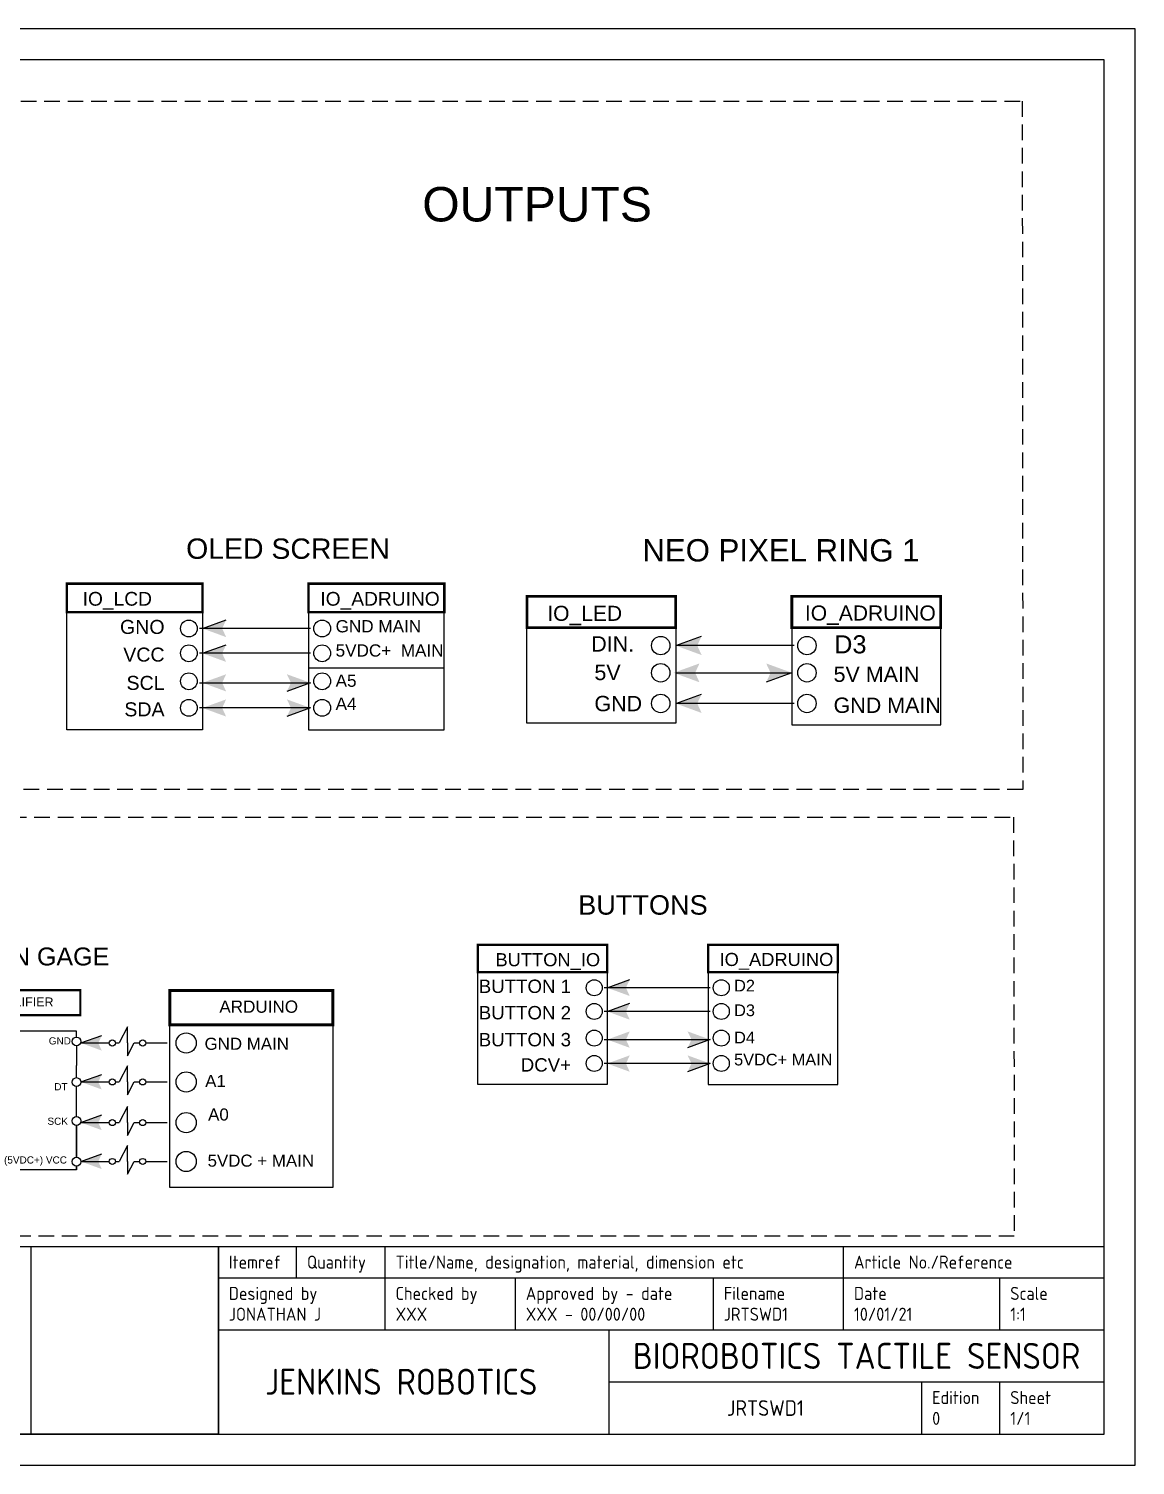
# Model space of a CAD drawing. Header units: inches. Extents: x 0 to 34.5, y 0 to 23.
# Drawn here: x 16.78 to 34.5, y 0 to 23 of the extents above; entities that cross this region are included whole.
import ezdxf
from ezdxf.enums import TextEntityAlignment as Align

# ---------------------------------------------------------------- set-up
doc = ezdxf.new("R2010")
doc.units = ezdxf.units.IN
doc.header["$MEASUREMENT"] = 0
doc.linetypes.add('ACAD_ISO03W100', pattern=[30, 12, -18])
doc.linetypes.add('HIDDEN', pattern=[0.375, 0.25, -0.125])
for name, color, linetype in [('COMPONETS', 7, 'Continuous'), ('template', 7, 'Continuous'), ('used io', 7, 'Continuous')]:
    doc.layers.add(name, color=color, linetype=linetype)
doc.styles.add('ISO Proportional', font='isocp.shx')
doc.styles.get("Standard").update_dxf_attribs({"font": 'Arial.ttf'})
picture_1 = doc.add_image_def('image1.png', size_in_pixel=(800, 801))

# ---------------------------------------------------------------- blocks, each defined once
blk = doc.blocks.new('Title Block')
at = {"linetype": 'ACAD_ISO03W100'}
blk.add_lwpolyline([(19.819, 0.5), (14.681, 0.5), (14.681, 3.503), (19.819, 3.503)], close=True, dxfattribs=at)
at = {"layer": 'template'}
for p, q in [((34.5, 23), (0, 23)), ((34.5, 0), (34.5, 23)), ((34, 22.5), (0.5, 22.5)), ((33, 22.5), (1.5, 22.5)), ((34, 0.5), (34, 22.5)), ((19.819, 3.503), (34, 3.503)), ((19.819, 3.003), (19.819, 3.503)), ((21.07, 3.003), (21.07, 3.503)), ((22.488, 3.003), (22.488, 3.503)), ((29.829, 3.003), (29.829, 3.503)), ((19.819, 3.003), (34, 3.003)), ((19.819, 0.5), (19.819, 3.003)), ((22.488, 2.168), (22.488, 3.003)), ((24.574, 2.168), (24.574, 3.003)), ((27.744, 2.168), (27.744, 3.003)), ((29.829, 2.168), (29.829, 3.003)), ((32.332, 2.168), (32.332, 3.003)), ((19.819, 2.168), (34, 2.168)), ((26.075, 0.5), (26.075, 2.168)), ((26.075, 1.334), (34, 1.334)), ((31.08, 0.5), (31.08, 1.334)), ((32.332, 0.5), (32.332, 1.334)), ((0.5, 0.5), (34, 0.5)), ((0, 0), (34.5, 0))]:
    blk.add_line(p, q, dxfattribs=at)
at = {"layer": 'template', "style": 'ISO Proportional'}
for s, height, p in [('Itemref', 0.2085, (19.986, 3.253)), ('Quantity', 0.2085, (21.237, 3.253)), ('Title/Name, designation, material, dimension etc', 0.20854, (22.655, 3.253)), ('Article No./Reference', 0.20854, (29.996, 3.253)), ('Designed by', 0.20854, (19.986, 2.752)), ('Checked by', 0.2085, (22.655, 2.752)), ('Approved by - date', 0.20854, (24.741, 2.752)), ('Filename', 0.2085, (27.911, 2.752)), ('Date', 0.2085, (29.996, 2.752)), ('Scale', 0.2085, (32.498, 2.752)), ('Edition', 0.2085, (31.247, 1.084)), ('Sheet', 0.2085, (32.498, 1.084))]:
    blk.add_text(s, height=height, dxfattribs=at).set_placement(p, align=Align.MIDDLE_LEFT)
at = {"layer": 'template', "style": 'ISO Proportional', "flags": 8}
for tag, p in [('DESIGNED_BY', (19.986, 2.419)), ('CHECKED_BY', (22.655, 2.419)), ('APPROVED_BY_DATE', (24.741, 2.419)), ('FILENAME', (27.911, 2.419)), ('DATE', (29.996, 2.419)), ('SCALE', (32.498, 2.419)), ('EDITION', (31.247, 0.75)), ('SHEET', (32.498, 0.75))]:
    blk.add_attdef(tag, text='', height=0.209, dxfattribs=at).set_placement(p, align=Align.MIDDLE_LEFT)
for tag, height, p in [('TITLE', 0.417, (30.038, 1.751)), ('OWNER', 0.417, (22.707, 1.368)), ('DRAWING_NUMBER', 0.25, (28.578, 0.917))]:
    blk.add_attdef(tag, text='', height=height, dxfattribs=at).set_placement(p, align=Align.MIDDLE)
at = {"linetype": 'ACAD_ISO03W100'}
image = blk.add_image(picture_1, insert=(16.82, 0.5), size_in_units=(2.999, 3.003), dxfattribs=at)
image.dxf.flags = 7
blk = doc.blocks.new('OLED SCREEN')
at = {"layer": 'used io'}
h = blk.add_hatch(color=256, dxfattribs=at)
h.dxf.hatch_style = 1
h.paths.add_polyline_path([(1.161, 2.095), (1.393, 2.01), (1.354, 2.095), (1.393, 2.179)])
h = blk.add_hatch(color=256, dxfattribs=at)
h.dxf.hatch_style = 1
h.paths.add_polyline_path([(1.161, 1.851), (1.393, 1.766), (1.354, 1.851), (1.393, 1.935)])
h = blk.add_hatch(color=256, dxfattribs=at)
h.dxf.hatch_style = 1
h.paths.add_polyline_path([(1.161, 1.561), (1.393, 1.476), (1.354, 1.561), (1.393, 1.645)])
h = blk.add_hatch(color=256, dxfattribs=at)
h.dxf.hatch_style = 1
h.paths.add_polyline_path([(2.222, 1.561), (1.99, 1.645), (2.03, 1.561), (1.99, 1.476)])
h = blk.add_hatch(color=256, dxfattribs=at)
h.dxf.hatch_style = 1
h.paths.add_polyline_path([(1.161, 1.314), (1.393, 1.229), (1.354, 1.314), (1.393, 1.398)])
h = blk.add_hatch(color=256, dxfattribs=at)
h.dxf.hatch_style = 1
h.paths.add_polyline_path([(2.222, 1.314), (1.99, 1.398), (2.03, 1.314), (1.99, 1.229)])
at = {"linetype": 'ACAD_ISO03W100'}
for p, q in [((2.222, 2.095), (1.131, 2.095)), ((2.222, 1.851), (1.131, 1.851)), ((1.131, 1.561), (2.222, 1.561)), ((2.222, 1.314), (1.131, 1.314))]:
    blk.add_line(p, q, dxfattribs=at)
at = {"linetype": 'Continuous', "ltscale": 0.079}
blk.add_line((2.202, 1.708), (3.537, 1.708), dxfattribs=at)
at = {"linetype": 'Continuous', "const_width": 0.0245}
for points in [[(-0.173, 2.256), (1.161, 2.256), (1.161, 2.536), (-0.173, 2.536)], [(3.537, 2.256), (2.202, 2.256), (2.202, 2.536), (3.537, 2.536)]]:
    blk.add_lwpolyline(points, close=True, dxfattribs=at)
for points in [[(-0.173, 2.256), (1.161, 2.256), (1.161, 1.098), (-0.173, 1.098)], [(3.537, 2.256), (2.202, 2.256), (2.202, 1.098), (3.537, 1.098)]]:
    blk.add_lwpolyline(points, close=True)
for centre in [(1.027, 2.095), (2.337, 2.095), (1.027, 1.851), (2.337, 1.851), (1.027, 1.576), (2.337, 1.576), (1.027, 1.315), (2.337, 1.315)]:
    blk.add_circle(centre, 0.0825)
at = {"layer": 'used io'}
for p, q in [((1.161, 2.095), (1.393, 2.179)), ((1.161, 1.851), (1.393, 1.935)), ((2.222, 1.561), (1.99, 1.476)), ((2.222, 1.314), (1.99, 1.229))]:
    blk.add_line(p, q, dxfattribs=at)
for s, insert, char_height, width, attachment_point in [('GNO', (0.788, 2.179), 0.1377, 0.99638, 3), ('GND MAIN', (2.469, 2.177), 0.1204, 0.87129, 1), ('VCC', (0.788, 1.907), 0.1377, 1.24314, 3), ('5VDC+  MAIN', (2.469, 1.939), 0.12042, 1.08708, 1)]:
    blk.add_mtext(s, dxfattribs=dict(insert=insert, char_height=char_height, width=width, attachment_point=attachment_point))
for s, insert, char_height, attachment_point in [('SCL', (0.788, 1.629), 0.1377, 3), ('A5', (2.469, 1.642), 0.1204, 1), ('A4 ', (2.469, 1.415), 0.1204, 1), ('SDA ', (0.788, 1.369), 0.1377, 3)]:
    blk.add_mtext(s, dxfattribs=dict(insert=insert, char_height=char_height, attachment_point=attachment_point))
at = {"linetype": 'ACAD_ISO03W100', "flags": 8}
blk.add_attdef('OLED SCREEN', (0.862, 2.849), '', height=0.2, dxfattribs=at)
at = {"linetype": 'Continuous'}
for tag, p in [('IO_LCD', (0.009, 2.317)), ('IO_ADRUINO', (2.319, 2.319))]:
    blk.add_attdef(tag, p, '', height=0.135, dxfattribs=at)
blk = doc.blocks.new('RING LIGHT')
at = {"layer": 'used io'}
h = blk.add_hatch(color=256, dxfattribs=at)
h.dxf.hatch_style = 1
h.paths.add_polyline_path([(1.161, 2.095), (1.393, 2.01), (1.354, 2.095), (1.393, 2.18)])
h = blk.add_hatch(color=256, dxfattribs=at)
h.dxf.hatch_style = 1
h.paths.add_polyline_path([(1.142, 1.851), (1.374, 1.766), (1.335, 1.851), (1.374, 1.935)])
h = blk.add_hatch(color=256, dxfattribs=at)
h.dxf.hatch_style = 1
h.paths.add_polyline_path([(2.203, 1.851), (1.972, 1.935), (2.011, 1.851), (1.972, 1.766)])
h = blk.add_hatch(color=256, dxfattribs=at)
h.dxf.hatch_style = 1
h.paths.add_polyline_path([(1.161, 1.576), (1.393, 1.491), (1.354, 1.576), (1.393, 1.66)])
at = {"linetype": 'ACAD_ISO03W100'}
for p, q in [((2.222, 2.095), (1.161, 2.095)), ((1.161, 1.851), (2.203, 1.851)), ((2.222, 1.576), (1.161, 1.576))]:
    blk.add_line(p, q, dxfattribs=at)
at = {"linetype": 'Continuous', "const_width": 0.0245}
for points in [[(-0.173, 2.256), (1.161, 2.256), (1.161, 2.536), (-0.173, 2.536)], [(3.537, 2.256), (2.202, 2.256), (2.202, 2.536), (3.537, 2.536)]]:
    blk.add_lwpolyline(points, close=True, dxfattribs=at)
for points in [[(-0.173, 2.256), (1.161, 2.256), (1.161, 1.399), (-0.173, 1.399)], [(3.537, 2.256), (2.202, 2.256), (2.202, 1.385), (3.537, 1.385)]]:
    blk.add_lwpolyline(points, close=True)
for centre in [(1.027, 2.095), (2.337, 2.095), (1.027, 1.851), (2.337, 1.851), (1.027, 1.576), (2.337, 1.576)]:
    blk.add_circle(centre, 0.0825)
at = {"layer": 'used io'}
for p, q in [((1.161, 2.095), (1.393, 2.18)), ((2.203, 1.851), (1.972, 1.766)), ((1.161, 1.576), (1.393, 1.66))]:
    blk.add_line(p, q, dxfattribs=at)
at = {"char_height": 0.1377}
for s, insert, width, attachment_point in [('DIN.', (0.788, 2.179), 0.99638, 3), ('5V', (0.432, 1.923), 1.24314, 1), ('5V MAIN', (2.576, 1.907), 1.24314, 1), ('GND MAIN', (2.576, 1.629), 1.00866, 1)]:
    blk.add_mtext(s, dxfattribs=dict(at, insert=insert, width=width, attachment_point=attachment_point))
at = {"insert": (0.432, 1.644), "char_height": 0.1377, "attachment_point": 1}
blk.add_mtext('GND', dxfattribs=at)
at = {"linetype": 'ACAD_ISO03W100', "flags": 8}
blk.add_attdef('LED RING LIGHT', (0.862, 2.849), '', height=0.2, dxfattribs=at)
at = {"linetype": 'Continuous'}
for tag, p in [('IO_LED', (0.009, 2.317)), ('IO_ADRUINO', (2.319, 2.319))]:
    blk.add_attdef(tag, p, '', height=0.135, dxfattribs=at)
at = {"linetype": 'Continuous', "ltscale": 0.079}
blk.add_attdef('IO', (2.581, 2.025), '', height=0.163, dxfattribs=at)
blk = doc.blocks.new('BUTTON')
at = {"layer": 'used io'}
h = blk.add_hatch(color=256, dxfattribs=at)
h.dxf.hatch_style = 1
h.paths.add_polyline_path([(1.161, 2.095), (1.393, 2.01), (1.354, 2.095), (1.393, 2.179)])
h = blk.add_hatch(color=256, dxfattribs=at)
h.dxf.hatch_style = 1
h.paths.add_polyline_path([(1.161, 1.851), (1.393, 1.766), (1.354, 1.851), (1.393, 1.935)])
h = blk.add_hatch(color=256, dxfattribs=at)
h.dxf.hatch_style = 1
h.paths.add_polyline_path([(1.161, 1.561), (1.393, 1.476), (1.354, 1.561), (1.393, 1.645)])
h = blk.add_hatch(color=256, dxfattribs=at)
h.dxf.hatch_style = 1
h.paths.add_polyline_path([(2.222, 1.561), (1.99, 1.645), (2.03, 1.561), (1.99, 1.476)])
h = blk.add_hatch(color=256, dxfattribs=at)
h.dxf.hatch_style = 1
h.paths.add_polyline_path([(1.161, 1.314), (1.393, 1.229), (1.354, 1.314), (1.393, 1.398)])
h = blk.add_hatch(color=256, dxfattribs=at)
h.dxf.hatch_style = 1
h.paths.add_polyline_path([(2.222, 1.314), (1.99, 1.398), (2.03, 1.314), (1.99, 1.229)])
at = {"linetype": 'ACAD_ISO03W100'}
for p, q in [((2.222, 2.095), (1.131, 2.095)), ((2.222, 1.851), (1.131, 1.851)), ((1.131, 1.561), (2.222, 1.561)), ((2.222, 1.314), (1.131, 1.314))]:
    blk.add_line(p, q, dxfattribs=at)
at = {"linetype": 'Continuous', "const_width": 0.0245}
for points in [[(-0.173, 2.256), (1.161, 2.256), (1.161, 2.536), (-0.173, 2.536)], [(3.537, 2.256), (2.202, 2.256), (2.202, 2.536), (3.537, 2.536)]]:
    blk.add_lwpolyline(points, close=True, dxfattribs=at)
for points in [[(-0.173, 2.256), (1.161, 2.256), (1.161, 1.098), (-0.173, 1.098)], [(3.537, 2.256), (2.202, 2.256), (2.202, 1.098), (3.537, 1.098)]]:
    blk.add_lwpolyline(points, close=True)
for centre in [(1.027, 2.095), (2.337, 2.095), (1.027, 1.851), (2.337, 1.851), (1.027, 1.576), (2.337, 1.576), (1.027, 1.315), (2.337, 1.315)]:
    blk.add_circle(centre, 0.0825)
at = {"layer": 'used io'}
for p, q in [((1.161, 2.095), (1.393, 2.179)), ((1.161, 1.851), (1.393, 1.935)), ((2.222, 1.561), (1.99, 1.476)), ((2.222, 1.314), (1.99, 1.229))]:
    blk.add_line(p, q, dxfattribs=at)
for s, insert, char_height, width, attachment_point in [('BUTTON 1', (0.788, 2.179), 0.1377, 0.99638, 3), ('D2', (2.469, 2.177), 0.1204, 0.87129, 1), ('BUTTON 2', (0.788, 1.907), 0.1377, 1.24314, 3), ('D3', (2.469, 1.923), 0.1204, 1.08708, 1)]:
    blk.add_mtext(s, dxfattribs=dict(insert=insert, char_height=char_height, width=width, attachment_point=attachment_point))
for s, insert, char_height, attachment_point in [('BUTTON 3', (0.788, 1.629), 0.1377, 3), ('D4', (2.469, 1.642), 0.1204, 1), ('DCV+ ', (0.788, 1.369), 0.1377, 3), ('5VDC+ MAIN ', (2.469, 1.415), 0.12042, 1)]:
    blk.add_mtext(s, dxfattribs=dict(insert=insert, char_height=char_height, attachment_point=attachment_point))
at = {"linetype": 'ACAD_ISO03W100', "flags": 8}
blk.add_attdef('BUTTON', (0.862, 2.849), '', height=0.2, dxfattribs=at)
at = {"linetype": 'Continuous'}
for tag, p in [('DEVICE', (0.009, 2.317)), ('IO_ADRUINO', (2.319, 2.319))]:
    blk.add_attdef(tag, p, '', height=0.135, dxfattribs=at)
blk = doc.blocks.new('STRAIN GUAGE')
at = {"layer": 'used io'}
h = blk.add_hatch(color=256, dxfattribs=at)
h.dxf.hatch_style = 1
h.paths.add_polyline_path([(1.493, 2.196), (1.724, 2.111), (1.685, 2.196), (1.724, 2.28)])
h = blk.add_hatch(color=256, dxfattribs=at)
h.dxf.hatch_style = 1
h.paths.add_polyline_path([(3.826, 2.319), (4.058, 2.234), (4.019, 2.319), (4.058, 2.403)])
h = blk.add_hatch(color=256, dxfattribs=at)
h.dxf.hatch_style = 1
h.paths.add_polyline_path([(2.482, 1.868), (2.25, 1.953), (2.289, 1.868), (2.25, 1.784)])
h = blk.add_hatch(color=256, dxfattribs=at)
h.dxf.hatch_style = 1
h.paths.add_polyline_path([(3.826, 1.884), (4.058, 1.8), (4.019, 1.884), (4.058, 1.969)])
h = blk.add_hatch(color=256, dxfattribs=at)
h.dxf.hatch_style = 1
h.paths.add_polyline_path([(2.498, 1.48), (2.267, 1.564), (2.306, 1.48), (2.267, 1.395)])
h = blk.add_hatch(color=256, dxfattribs=at)
h.dxf.hatch_style = 1
h.paths.add_polyline_path([(3.826, 1.43), (4.058, 1.346), (4.019, 1.43), (4.058, 1.515)])
h = blk.add_hatch(color=256, dxfattribs=at)
h.dxf.hatch_style = 1
h.paths.add_polyline_path([(1.493, 1.054), (1.724, 0.97), (1.685, 1.054), (1.724, 1.139)])
h = blk.add_hatch(color=256, dxfattribs=at)
h.dxf.hatch_style = 1
h.paths.add_polyline_path([(3.826, 0.996), (4.058, 0.911), (4.019, 0.996), (4.058, 1.081)])
at = {"layer": 'COMPONETS', "linetype": 'Continuous', "ltscale": 0.079}
for p, q in [((2.55, 2.257), (2.55, 2.453)), ((2.55, 2.453), (3.774, 2.453)), ((3.774, 2.453), (3.774, 2.386)), ((3.775, 2.286), (3.776, 2.067))]:
    blk.add_line(p, q, dxfattribs=at)
at = {"layer": 'used io', "linetype": 'Continuous'}
for p, q in [((4.346, 2.498), (4.254, 2.319)), ((4.346, 2.319), (4.346, 2.498)), ((2.142, 2.339), (2.068, 2.196)), ((2.142, 2.196), (2.142, 2.339)), ((4.21, 2.319), (4.254, 2.319)), ((4.346, 2.319), (4.346, 2.175)), ((4.346, 2.175), (4.419, 2.319)), ((4.419, 2.319), (4.482, 2.319)), ((2.068, 2.196), (2.006, 2.196)), ((2.142, 2.196), (2.142, 2.017)), ((2.142, 2.017), (2.234, 2.196)), ((2.277, 2.196), (2.234, 2.196)), ((2.345, 2.196), (2.495, 2.196)), ((2.55, 1.936), (2.55, 2.128)), ((1.962, 2.012), (1.889, 1.868)), ((1.962, 1.868), (1.962, 2.012)), ((3.776, 1.932), (3.776, 2.067)), ((4.346, 2.063), (4.254, 1.884)), ((4.346, 1.884), (4.346, 2.063)), ((1.889, 1.868), (1.826, 1.868)), ((1.962, 1.868), (1.962, 1.689)), ((1.962, 1.689), (2.054, 1.868)), ((2.098, 1.868), (2.054, 1.868)), ((3.776, 1.513), (3.776, 1.833)), ((4.21, 1.884), (4.254, 1.884)), ((4.346, 1.884), (4.346, 1.741)), ((4.346, 1.741), (4.419, 1.884)), ((4.419, 1.884), (4.482, 1.884)), ((1.978, 1.623), (1.905, 1.48)), ((1.978, 1.48), (1.978, 1.623)), ((4.346, 1.609), (4.254, 1.43)), ((4.346, 1.43), (4.346, 1.609)), ((1.905, 1.48), (1.843, 1.48)), ((1.978, 1.48), (1.978, 1.301)), ((1.978, 1.301), (2.07, 1.48)), ((2.114, 1.48), (2.07, 1.48)), ((3.776, 1.044), (3.776, 1.398)), ((4.21, 1.43), (4.254, 1.43)), ((4.346, 1.43), (4.346, 1.287)), ((4.346, 1.287), (4.419, 1.43)), ((4.419, 1.43), (4.482, 1.43)), ((2.142, 1.197), (2.068, 1.054)), ((2.142, 1.054), (2.142, 1.197)), ((4.346, 1.175), (4.254, 0.996)), ((4.346, 0.996), (4.346, 1.175)), ((2.068, 1.054), (2.006, 1.054)), ((2.142, 1.054), (2.142, 0.875)), ((2.142, 0.875), (2.234, 1.054)), ((2.277, 1.054), (2.234, 1.054)), ((2.345, 1.054), (2.495, 1.054)), ((4.21, 0.996), (4.254, 0.996)), ((4.346, 0.996), (4.346, 0.853)), ((4.346, 0.853), (4.419, 0.996)), ((4.419, 0.996), (4.482, 0.996)), ((3.776, 0.901), (3.776, 0.944))]:
    blk.add_line(p, q, dxfattribs=at)
at = {"layer": 'used io'}
for p, q in [((1.493, 2.196), (1.724, 2.28)), ((3.826, 2.319), (4.058, 2.403)), ((3.826, 2.319), (4.143, 2.319)), ((4.549, 2.319), (4.79, 2.319)), ((1.938, 2.196), (1.493, 2.196)), ((3.826, 1.884), (4.058, 1.969)), ((1.759, 1.868), (1.518, 1.868)), ((2.482, 1.868), (2.166, 1.868)), ((2.482, 1.868), (2.25, 1.784)), ((3.826, 1.884), (4.143, 1.884)), ((4.549, 1.884), (4.79, 1.884)), ((1.775, 1.48), (1.535, 1.48)), ((2.498, 1.48), (2.182, 1.48)), ((2.498, 1.48), (2.267, 1.395)), ((3.826, 1.43), (4.058, 1.515)), ((3.826, 1.43), (4.143, 1.43)), ((4.549, 1.43), (4.79, 1.43)), ((1.493, 1.054), (1.724, 1.139)), ((1.938, 1.054), (1.493, 1.054)), ((3.826, 0.996), (4.058, 1.081)), ((3.826, 0.996), (4.143, 0.996)), ((4.549, 0.996), (4.79, 0.996))]:
    blk.add_line(p, q, dxfattribs=at)
at = {"layer": 'used io', "linetype": 'Continuous'}
for points, const_width in [([(2.483, 2.629), (3.818, 2.629), (3.818, 2.909), (2.483, 2.909)], 0.0245), ([(4.818, 2.523), (6.639, 2.523), (6.639, 2.904), (4.818, 2.904)], 0.0335), ([(0.158, 2.501), (1.493, 2.501), (1.493, 2.78), (0.158, 2.78)], 0.0245)]:
    blk.add_lwpolyline(points, close=True, dxfattribs=dict(at, const_width=const_width))
at = {"layer": 'used io'}
for points in [[(0.158, 2.501), (1.493, 2.501), (1.493, 0.851), (0.158, 0.851)], [(4.818, 2.523), (6.639, 2.523), (6.639, 0.704), (4.818, 0.704)]]:
    blk.add_lwpolyline(points, close=True, dxfattribs=at)
at = {"layer": 'used io', "linetype": 'Continuous'}
for points in [[(2.55, 1.936), (2.55, 2.128)], [(2.55, 2.128), (2.55, 1.936)], [(3.776, 1.932), (3.776, 2.067)], [(2.55, 1.548), (2.55, 1.8)], [(3.776, 1.832), (3.776, 1.833)], [(3.776, 1.498), (3.776, 1.733)], [(2.55, 1.412), (2.55, 1.122)], [(3.776, 1.398), (3.776, 1.044)], [(3.776, 1.044), (3.776, 1.398)], [(2.55, 0.986), (2.55, 0.901)], [(3.776, 1.099), (3.776, 1.044)], [(3.776, 0.944), (3.776, 0.901), (2.55, 0.901)], [(3.776, 0.901), (3.776, 0.944)], [(3.776, 0.944), (3.776, 0.933)]]:
    blk.add_lwpolyline(points, dxfattribs=at)
at = {"layer": 'used io'}
for centre, radius in [((5.001, 2.319), 0.113), ((1.358, 2.196), 0.0825), ((2.55, 2.196), 0.0681), ((3.776, 2.336), 0.0499), ((4.176, 2.319), 0.0339), ((4.515, 2.319), 0.0339), ((1.972, 2.196), 0.0339), ((2.311, 2.196), 0.0339), ((1.358, 1.868), 0.0825), ((2.55, 1.868), 0.0681), ((3.776, 1.882), 0.0499), ((5.001, 1.884), 0.113), ((1.793, 1.868), 0.0339), ((2.132, 1.868), 0.0339), ((4.176, 1.884), 0.0339), ((4.515, 1.884), 0.0339), ((1.358, 1.48), 0.0825), ((1.809, 1.48), 0.0339), ((2.148, 1.48), 0.0339), ((2.55, 1.48), 0.0681), ((3.776, 1.448), 0.0499), ((4.176, 1.43), 0.0339), ((4.515, 1.43), 0.0339), ((5.001, 1.43), 0.113), ((1.358, 1.054), 0.0825), ((1.972, 1.054), 0.0339), ((2.311, 1.054), 0.0339), ((2.55, 1.054), 0.0681), ((2.55, 1.054), 0.0681), ((3.776, 0.994), 0.0499), ((4.176, 0.996), 0.0339), ((4.515, 0.996), 0.0339), ((5.001, 0.996), 0.113)]:
    blk.add_circle(centre, radius, dxfattribs=at)
at = {"linetype": 'ACAD_ISO03W100', "flags": 8}
blk.add_attdef('DESCRIPTION', (2.232, 3.55), '', height=0.2, dxfattribs=at)
at = {"linetype": 'Continuous'}
for tag, p in [('IO_ADRUINO', (5.206, 2.243)), ('IO_ADRUINO2', (5.213, 1.828)), ('IO_ADRUINO3', (5.246, 1.454)), ('IO_ADRUINO3', (5.239, 0.938))]:
    blk.add_attdef(tag, p, '', height=0.135, dxfattribs=at)
at = {"layer": 'used io', "attachment_point": 3}
for s, insert, char_height, width in [('\\pxqc;AMPLIFIER', (3.818, 2.827), 0.1, 1.33443), ('\\pxqc;ARDUINO', (6.639, 2.793), 0.13647, 1.65652), ('STRAIN GUAGE', (1.372, 2.698), 0.1, 1.49505), ('RED', (1.119, 2.28), 0.1377, 0.99638), ('BLACK', (1.119, 1.925), 0.1377, 1.24314)]:
    blk.add_mtext(s, dxfattribs=dict(at, insert=insert, char_height=char_height, width=width))
at = {"layer": 'used io', "linetype": 'Continuous', "attachment_point": 5}
for s, insert, char_height, width in [('E+', (2.803, 2.2), 0.1089, 1.59239), ('GND', (3.59, 2.342), 0.0798, 1.1665), ('E-', (2.787, 1.88), 0.1089, 1.59239), ('DT', (3.602, 1.831), 0.0798, 1.1665), ('A-', (2.803, 1.5), 0.1089, 1.59239), ('SCK', (3.566, 1.445), 0.0798, 1.1665), ('A+', (2.815, 1.078), 0.1089, 1.59239), ('\\pxr1.625,qr;(5VDC+) VCC', (3.3, 1.001), 0.07976, 0.9979)]:
    blk.add_mtext(s, dxfattribs=dict(at, insert=insert, char_height=char_height, width=width))
at = {"layer": 'used io', "char_height": 0.1377, "attachment_point": 3}
for s, insert in [('WHITE', (1.119, 1.533)), ('GREEN ', (1.119, 1.109))]:
    blk.add_mtext(s, dxfattribs=dict(at, insert=insert))

msp = doc.modelspace()

# ---------------------------------------------------------------- linework, layer by layer
at = {"layer": 'template', "linetype": 'HIDDEN'}
for points in [[(16.276, 21.836), (32.686, 21.836), (32.696, 10.817), (16.287, 10.817)], [(1.117, 10.373), (32.548, 10.373), (32.559, 3.665), (1.127, 3.665)]]:
    msp.add_lwpolyline(points, close=True, dxfattribs=at)

# ---------------------------------------------------------------- block references
at = {"linetype": 'Continuous', "ltscale": 0.079}
ref = msp.add_blockref('RING LIGHT', (25.064, 9.377), dxfattribs=dict(at, xscale=1.786217213660297, yscale=1.786217213660297, zscale=1.786217213660297))
ref.add_attrib('LED RING LIGHT', 'NEO PIXEL RING 1', (26.604, 14.466), dxfattribs={"linetype": 'ACAD_ISO03W100', "height": 0.35724})
ref.add_attrib('IO_LED', 'IO_LED', (25.081, 13.515), dxfattribs={"linetype": 'Continuous', "height": 0.2411})
ref.add_attrib('IO_ADRUINO', 'IO_ADRUINO', (29.206, 13.52), dxfattribs={"linetype": 'Continuous', "height": 0.2411})
ref.add_attrib('IO', 'D3', (29.674, 12.994), dxfattribs={"linetype": 'Continuous', "ltscale": 0.079, "height": 0.2903})
ref = msp.add_blockref('BUTTON', (24.237, 4.386), dxfattribs=dict(at, xscale=1.553453266714953, yscale=1.553453266714953, zscale=1.553453266714953))
ref.add_attrib('BUTTON', 'BUTTONS', (25.576, 8.811), dxfattribs={"linetype": 'ACAD_ISO03W100', "height": 0.3107})
ref.add_attrib('DEVICE', 'BUTTON_IO', (24.251, 7.985), dxfattribs={"linetype": 'Continuous', "height": 0.2097})
ref.add_attrib('IO_ADRUINO', 'IO_ADRUINO', (27.839, 7.989), dxfattribs={"linetype": 'Continuous', "height": 0.2097})
ref = msp.add_blockref('STRAIN GUAGE', (12.128, 3.431), dxfattribs=dict(at, xscale=1.433899634316308, yscale=1.433899634316308, zscale=1.433899634316308))
ref.add_attrib('IO_ADRUINO2', 'A1', (19.603, 6.051), dxfattribs={"linetype": 'Continuous', "height": 0.1935})
ref.add_attrib('IO_ADRUINO', 'GND MAIN', (19.593, 6.647), dxfattribs={"linetype": 'Continuous', "height": 0.1935})
ref.add_attrib('IO_ADRUINO3', 'A0', (19.65, 5.515), dxfattribs={"linetype": 'Continuous', "height": 0.1935})
ref.add_attrib('IO_ADRUINO3', '5VDC + MAIN', (19.641, 4.776), dxfattribs={"linetype": 'Continuous', "height": 0.19354})
ref.add_attrib('DESCRIPTION', 'STRAIN GAGE', (15.329, 7.998), dxfattribs={"linetype": 'ACAD_ISO03W100', "height": 0.28678})
at = {"layer": 'COMPONETS', "linetype": 'Continuous', "ltscale": 0.079}
ref = msp.add_blockref('OLED SCREEN', (17.669, 9.98), dxfattribs=dict(at, xscale=1.629169105189531, yscale=1.629169105189531, zscale=1.629169105189531))
ref.add_attrib('XXX', 'OLED SCREEN', (19.298, 14.508), dxfattribs={"layer": '0', "linetype": 'ACAD_ISO03W100', "height": 0.32583})
ref.add_attrib('IO_LCD', 'IO_LCD', (17.641, 13.758), dxfattribs={"layer": '0', "linetype": 'Continuous', "height": 0.2199})
ref.add_attrib('IO_ADRUINO', 'IO_ADRUINO', (21.447, 13.758), dxfattribs={"layer": '0', "linetype": 'Continuous', "height": 0.2199})
at = {"layer": 'template', "linetype": 'Continuous', "ltscale": 0.079}
ref = msp.add_blockref('Title Block', (-0.004, -0.005), dxfattribs=at)
ref.add_attrib('SCALE', '1:1', dxfattribs={"ltscale": 0.079, "height": 0.2085, "style": 'ISO Proportional'}).set_placement((32.495, 2.414), align=Align.MIDDLE_LEFT)
ref.add_attrib('SHEET', '1/1', dxfattribs={"ltscale": 0.079, "height": 0.2085, "style": 'ISO Proportional'}).set_placement((32.495, 0.746), align=Align.MIDDLE_LEFT)
ref.add_attrib('EDITION', '0', dxfattribs={"ltscale": 0.079, "height": 0.209, "style": 'ISO Proportional'}).set_placement((31.244, 0.746), align=Align.MIDDLE_LEFT)
ref.add_attrib('DATE', '10/01/21', dxfattribs={"ltscale": 0.079, "height": 0.2085, "style": 'ISO Proportional'}).set_placement((29.992, 2.414), align=Align.MIDDLE_LEFT)
ref.add_attrib('TITLE', 'BIOROBOTICS TACTILE SENSOR', dxfattribs={"ltscale": 0.079, "height": 0.41709, "style": 'ISO Proportional'}).set_placement((30.034, 1.747), align=Align.MIDDLE)
ref.add_attrib('APPROVED_BY_DATE', 'XXX - 00/00/00', dxfattribs={"ltscale": 0.079, "height": 0.20854, "style": 'ISO Proportional'}).set_placement((24.737, 2.414), align=Align.MIDDLE_LEFT)
ref.add_attrib('DRAWING_NUMBER', 'JRTSWD1', dxfattribs={"ltscale": 0.079, "height": 0.2503, "style": 'ISO Proportional'}).set_placement((28.574, 0.912), align=Align.MIDDLE)
ref.add_attrib('FILENAME', 'JRTSWD1', dxfattribs={"ltscale": 0.079, "height": 0.2085, "style": 'ISO Proportional'}).set_placement((27.907, 2.414), align=Align.MIDDLE_LEFT)
ref.add_attrib('DESIGNED_BY', 'JONATHAN J', dxfattribs={"ltscale": 0.079, "height": 0.2085, "style": 'ISO Proportional'}).set_placement((19.982, 2.414), align=Align.MIDDLE_LEFT)
ref.add_attrib('OWNER', 'JENKINS ROBOTICS', dxfattribs={"ltscale": 0.079, "height": 0.41709, "style": 'ISO Proportional'}).set_placement((22.742, 1.333), align=Align.MIDDLE)
ref.add_attrib('CHECKED_BY', 'XXX', dxfattribs={"ltscale": 0.079, "height": 0.2085, "style": 'ISO Proportional'}).set_placement((22.652, 2.414), align=Align.MIDDLE_LEFT)

# ---------------------------------------------------------------- texts
at = {"layer": 'template', "insert": (29.141, 20.461), "char_height": 0.55113, "attachment_point": 3}
msp.add_mtext_dynamic_manual_height_columns('\\pxqc,t13;OUTPUTS ', width=8.44591, gutter_width=8.446, heights=[0], dxfattribs=at)

doc.saveas('drawing.dxf')
